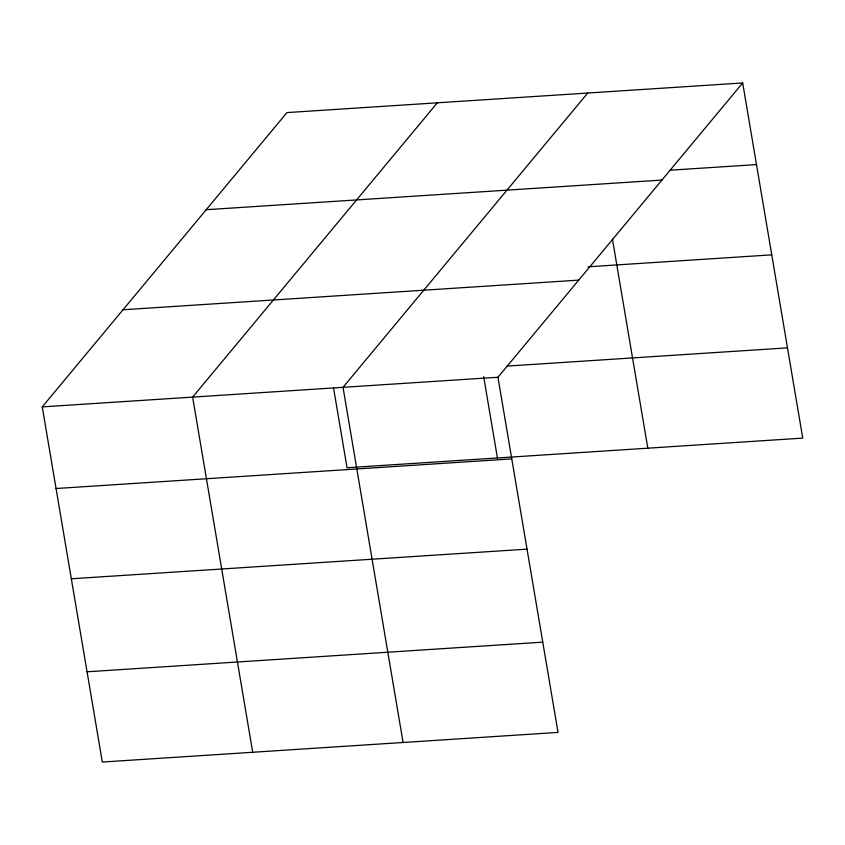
<?xml version="1.0" encoding="UTF-8"?>
<svg xmlns="http://www.w3.org/2000/svg" width="845" height="845" viewBox="0 0 845 845"><rect width="100%" height="100%" fill="white"/><g stroke="black" fill="none" stroke-linecap="round" stroke-linejoin="round"><path stroke-width="1.27" d="M742.681 82.958L497.958 377.25L558.027 732.414L102.319 762.042L42.25 406.889L286.973 112.586L742.681 82.958L802.75 438.111L347.041 467.75L333.521 387.802M437.351 102.805L192.628 397.108L252.708 752.272M587.74 93.024L343.017 387.327L403.086 742.491M669.821 170.225L756.486 164.585M206.212 209.708L661.92 180.069M588.046 266.798L771.749 254.852M123.011 309.766L578.719 280.128M507 366.086L787.487 347.855M42.25 406.889L497.958 377.25M56.055 488.516L511.764 458.888M71.329 578.783L527.037 549.144M87.056 671.786L542.765 642.147M612.445 239.135L647.809 448.188M483.689 376.733L497.43 457.969"/></g></svg>
